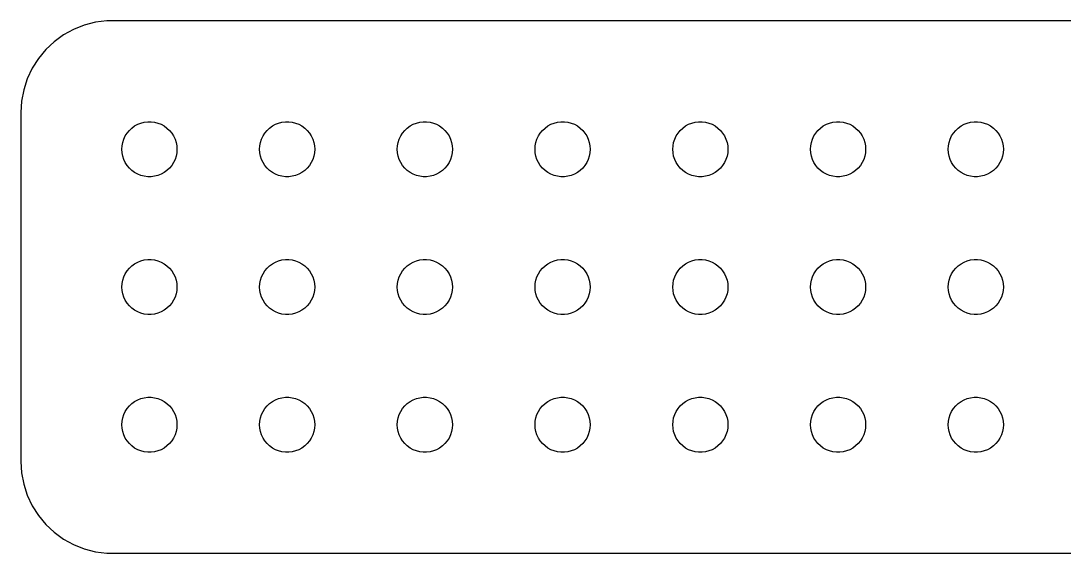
# Model space of a CAD drawing. Header units: metres. Extents: x -60 to 60, y -14 to 14.
# Drawn here: x -59.5 to -2.7, y -14.5 to 14.5 of the extents above; entities that cross this region are included whole.
import ezdxf

# ---------------------------------------------------------------- set-up
doc = ezdxf.new("R2010")
doc.units = ezdxf.units.M

msp = doc.modelspace()

# ---------------------------------------------------------------- linework, layer by layer
for p, q in [((-56.0451, 14.2553), (-56.6289, 14.0241)), ((-55.4369, 14.4114), (-56.0451, 14.2553)), ((-54.8139, 14.4901), (-55.4369, 14.4114)), ((54.8139, 14.4901), (-54.8139, 14.4901)), ((-57.1791, 13.7216), (-57.6871, 13.3526)), ((-56.6289, 14.0241), (-57.1791, 13.7216)), ((-57.6871, 13.3526), (-58.1448, 12.9227)), ((-58.1448, 12.9227), (-58.5451, 12.4389)), ((-58.5451, 12.4389), (-58.8815, 11.9088)), ((-58.8815, 11.9088), (-59.1489, 11.3406)), ((-59.1489, 11.3406), (-59.3429, 10.7434)), ((-59.3429, 10.7434), (-59.4606, 10.1267)), ((-59.4606, 10.1267), (-59.5, 9.5)), ((-59.5, 9.5), (-59.5, -9.5)), ((-53.7135, 8.38167), (-53.5934, 8.52681)), ((-53.5934, 8.52681), (-53.4561, 8.65576)), ((-53.4561, 8.65576), (-53.3037, 8.76648)), ((-53.3037, 8.76648), (-53.1387, 8.85724)), ((-53.1387, 8.85724), (-52.9635, 8.92657)), ((-52.9635, 8.92657), (-52.7811, 8.97342)), ((-52.7811, 8.97342), (-52.5942, 8.99704)), ((-52.5942, 8.99704), (-52.4058, 8.99704)), ((-52.4058, 8.99704), (-52.2189, 8.97342)), ((-52.2189, 8.97342), (-52.0365, 8.92657)), ((-52.0365, 8.92657), (-51.8613, 8.85724)), ((-51.8613, 8.85724), (-51.6963, 8.76648)), ((-51.6963, 8.76648), (-51.5439, 8.65576)), ((-51.5439, 8.65576), (-51.4065, 8.52681)), ((-51.4065, 8.52681), (-51.2865, 8.38167)), ((-46.2135, 8.38167), (-46.0934, 8.52681)), ((-46.0934, 8.52681), (-45.9561, 8.65576)), ((-45.9561, 8.65576), (-45.8037, 8.76648)), ((-45.8037, 8.76648), (-45.6387, 8.85724)), ((-45.6387, 8.85724), (-45.4635, 8.92657)), ((-45.4635, 8.92657), (-45.2811, 8.97342)), ((-45.2811, 8.97342), (-45.0942, 8.99704)), ((-45.0942, 8.99704), (-44.9058, 8.99704)), ((-44.9058, 8.99704), (-44.7189, 8.97342)), ((-44.7189, 8.97342), (-44.5365, 8.92657)), ((-44.5365, 8.92657), (-44.3613, 8.85724)), ((-44.3613, 8.85724), (-44.1963, 8.76648)), ((-44.1963, 8.76648), (-44.0439, 8.65576)), ((-44.0439, 8.65576), (-43.9065, 8.52681)), ((-43.9065, 8.52681), (-43.7865, 8.38167)), ((-38.7135, 8.38167), (-38.5934, 8.52681)), ((-38.5934, 8.52681), (-38.4561, 8.65576)), ((-38.4561, 8.65576), (-38.3037, 8.76648)), ((-38.3037, 8.76648), (-38.1387, 8.85724)), ((-38.1387, 8.85724), (-37.9635, 8.92657)), ((-37.9635, 8.92657), (-37.7811, 8.97342)), ((-37.7811, 8.97342), (-37.5942, 8.99704)), ((-37.5942, 8.99704), (-37.4058, 8.99704)), ((-37.4058, 8.99704), (-37.2189, 8.97342)), ((-37.2189, 8.97342), (-37.0365, 8.92657)), ((-37.0365, 8.92657), (-36.8613, 8.85724)), ((-36.8613, 8.85724), (-36.6963, 8.76648)), ((-36.6963, 8.76648), (-36.5439, 8.65576)), ((-36.5439, 8.65576), (-36.4065, 8.52681)), ((-36.4065, 8.52681), (-36.2865, 8.38167)), ((-31.2135, 8.38167), (-31.0934, 8.52681)), ((-31.0934, 8.52681), (-30.9561, 8.65576)), ((-30.9561, 8.65576), (-30.8037, 8.76648)), ((-30.8037, 8.76648), (-30.6387, 8.85724)), ((-30.6387, 8.85724), (-30.4635, 8.92657)), ((-30.4635, 8.92657), (-30.2811, 8.97342)), ((-30.2811, 8.97342), (-30.0942, 8.99704)), ((-30.0942, 8.99704), (-29.9058, 8.99704)), ((-29.9058, 8.99704), (-29.7189, 8.97342)), ((-29.7189, 8.97342), (-29.5365, 8.92657)), ((-29.5365, 8.92657), (-29.3613, 8.85724)), ((-29.3613, 8.85724), (-29.1963, 8.76648)), ((-29.1963, 8.76648), (-29.0439, 8.65576)), ((-29.0439, 8.65576), (-28.9065, 8.52681)), ((-28.9065, 8.52681), (-28.7865, 8.38167)), ((-23.7135, 8.38167), (-23.5934, 8.52681)), ((-23.5934, 8.52681), (-23.4561, 8.65576)), ((-23.4561, 8.65576), (-23.3037, 8.76648)), ((-23.3037, 8.76648), (-23.1387, 8.85724)), ((-23.1387, 8.85724), (-22.9635, 8.92657)), ((-22.9635, 8.92657), (-22.7811, 8.97342)), ((-22.7811, 8.97342), (-22.5942, 8.99704)), ((-22.5942, 8.99704), (-22.4058, 8.99704)), ((-22.4058, 8.99704), (-22.2189, 8.97342)), ((-22.2189, 8.97342), (-22.0365, 8.92657)), ((-22.0365, 8.92657), (-21.8613, 8.85724)), ((-21.8613, 8.85724), (-21.6963, 8.76648)), ((-21.6963, 8.76648), (-21.5439, 8.65576)), ((-21.5439, 8.65576), (-21.4065, 8.52681)), ((-21.4065, 8.52681), (-21.2865, 8.38167)), ((-16.2135, 8.38167), (-16.0934, 8.52681)), ((-16.0934, 8.52681), (-15.9561, 8.65576)), ((-15.9561, 8.65576), (-15.8037, 8.76648)), ((-15.8037, 8.76648), (-15.6387, 8.85724)), ((-15.6387, 8.85724), (-15.4635, 8.92657)), ((-15.4635, 8.92657), (-15.2811, 8.97342)), ((-15.2811, 8.97342), (-15.0942, 8.99704)), ((-15.0942, 8.99704), (-14.9058, 8.99704)), ((-14.9058, 8.99704), (-14.7189, 8.97342)), ((-14.7189, 8.97342), (-14.5365, 8.92657)), ((-14.5365, 8.92657), (-14.3613, 8.85724)), ((-14.3613, 8.85724), (-14.1963, 8.76648)), ((-14.1963, 8.76648), (-14.0439, 8.65576)), ((-14.0439, 8.65576), (-13.9065, 8.52681)), ((-13.9065, 8.52681), (-13.7865, 8.38167)), ((-8.71352, 8.38167), (-8.59344, 8.52681)), ((-8.59344, 8.52681), (-8.45613, 8.65576)), ((-8.45613, 8.65576), (-8.30373, 8.76648)), ((-8.30373, 8.76648), (-8.13866, 8.85724)), ((-8.13866, 8.85724), (-7.96352, 8.92657)), ((-7.96352, 8.92657), (-7.78107, 8.97342)), ((-7.78107, 8.97342), (-7.59418, 8.99704)), ((-7.59418, 8.99704), (-7.40581, 8.99704)), ((-7.40581, 8.99704), (-7.21892, 8.97342)), ((-7.21892, 8.97342), (-7.03647, 8.92657)), ((-7.03647, 8.92657), (-6.86133, 8.85724)), ((-6.86133, 8.85724), (-6.69626, 8.76648)), ((-6.69626, 8.76648), (-6.54385, 8.65576)), ((-6.54385, 8.65576), (-6.40654, 8.52681)), ((-6.40654, 8.52681), (-6.28647, 8.38167)), ((-53.9529, 7.87303), (-53.8947, 8.05219)), ((-53.8947, 8.05219), (-53.8145, 8.22263)), ((-53.8145, 8.22263), (-53.7135, 8.38167)), ((-51.2865, 8.38167), (-51.1855, 8.22263)), ((-51.1855, 8.22263), (-51.1053, 8.05219)), ((-51.1053, 8.05219), (-51.0471, 7.87303)), ((-46.4529, 7.87303), (-46.3947, 8.05219)), ((-46.3947, 8.05219), (-46.3145, 8.22263)), ((-46.3145, 8.22263), (-46.2135, 8.38167)), ((-43.7865, 8.38167), (-43.6855, 8.22263)), ((-43.6855, 8.22263), (-43.6053, 8.05219)), ((-43.6053, 8.05219), (-43.5471, 7.87303)), ((-38.9529, 7.87303), (-38.8947, 8.05219)), ((-38.8947, 8.05219), (-38.8145, 8.22263)), ((-38.8145, 8.22263), (-38.7135, 8.38167)), ((-36.2865, 8.38167), (-36.1855, 8.22263)), ((-36.1855, 8.22263), (-36.1053, 8.05219)), ((-36.1053, 8.05219), (-36.0471, 7.87303)), ((-31.4529, 7.87303), (-31.3947, 8.05219)), ((-31.3947, 8.05219), (-31.3145, 8.22263)), ((-31.3145, 8.22263), (-31.2135, 8.38167)), ((-28.7865, 8.38167), (-28.6855, 8.22263)), ((-28.6855, 8.22263), (-28.6053, 8.05219)), ((-28.6053, 8.05219), (-28.5471, 7.87303)), ((-23.9529, 7.87303), (-23.8947, 8.05219)), ((-23.8947, 8.05219), (-23.8145, 8.22263)), ((-23.8145, 8.22263), (-23.7135, 8.38167)), ((-21.2865, 8.38167), (-21.1855, 8.22263)), ((-21.1855, 8.22263), (-21.1053, 8.05219)), ((-21.1053, 8.05219), (-21.0471, 7.87303)), ((-16.4529, 7.87303), (-16.3947, 8.05219)), ((-16.3947, 8.05219), (-16.3145, 8.22263)), ((-16.3145, 8.22263), (-16.2135, 8.38167)), ((-13.7865, 8.38167), (-13.6855, 8.22263)), ((-13.6855, 8.22263), (-13.6053, 8.05219)), ((-13.6053, 8.05219), (-13.5471, 7.87303)), ((-8.95287, 7.87303), (-8.89465, 8.05219)), ((-8.89465, 8.05219), (-8.81445, 8.22263)), ((-8.81445, 8.22263), (-8.71352, 8.38167)), ((-6.28647, 8.38167), (-6.18553, 8.22263)), ((-6.18553, 8.22263), (-6.10533, 8.05219)), ((-6.10533, 8.05219), (-6.04712, 7.87303)), ((-54, 7.5), (-53.9882, 7.68799)), ((-53.9882, 7.312), (-54, 7.5)), ((-53.9882, 7.68799), (-53.9529, 7.87303)), ((-51.0471, 7.87303), (-51.0118, 7.68799)), ((-51.0118, 7.68799), (-51, 7.5)), ((-51, 7.5), (-51.0118, 7.312)), ((-46.5, 7.5), (-46.4882, 7.68799)), ((-46.4882, 7.312), (-46.5, 7.5)), ((-46.4882, 7.68799), (-46.4529, 7.87303)), ((-43.5471, 7.87303), (-43.5118, 7.68799)), ((-43.5118, 7.68799), (-43.5, 7.5)), ((-43.5, 7.5), (-43.5118, 7.312)), ((-39, 7.5), (-38.9882, 7.68799)), ((-38.9882, 7.312), (-39, 7.5)), ((-38.9882, 7.68799), (-38.9529, 7.87303)), ((-36.0471, 7.87303), (-36.0118, 7.68799)), ((-36.0118, 7.68799), (-36, 7.5)), ((-36, 7.5), (-36.0118, 7.312)), ((-31.5, 7.5), (-31.4882, 7.68799)), ((-31.4882, 7.312), (-31.5, 7.5)), ((-31.4882, 7.68799), (-31.4529, 7.87303)), ((-28.5471, 7.87303), (-28.5118, 7.68799)), ((-28.5118, 7.68799), (-28.5, 7.5)), ((-28.5, 7.5), (-28.5118, 7.312)), ((-24, 7.5), (-23.9882, 7.68799)), ((-23.9882, 7.312), (-24, 7.5)), ((-23.9882, 7.68799), (-23.9529, 7.87303)), ((-21.0471, 7.87303), (-21.0118, 7.68799)), ((-21.0118, 7.68799), (-21, 7.5)), ((-21, 7.5), (-21.0118, 7.312)), ((-16.5, 7.5), (-16.4882, 7.68799)), ((-16.4882, 7.312), (-16.5, 7.5)), ((-16.4882, 7.68799), (-16.4529, 7.87303)), ((-13.5471, 7.87303), (-13.5118, 7.68799)), ((-13.5118, 7.68799), (-13.5, 7.5)), ((-13.5, 7.5), (-13.5118, 7.312)), ((-9, 7.5), (-8.98816, 7.68799)), ((-8.98816, 7.312), (-9, 7.5)), ((-8.98816, 7.68799), (-8.95287, 7.87303)), ((-6.04712, 7.87303), (-6.01183, 7.68799)), ((-6.01183, 7.68799), (-6, 7.5)), ((-6, 7.5), (-6.01183, 7.312)), ((-53.9529, 7.12695), (-53.9882, 7.312)), ((-53.8947, 6.9478), (-53.9529, 7.12695)), ((-53.8145, 6.77736), (-53.8947, 6.9478)), ((-51.1053, 6.9478), (-51.1855, 6.77736)), ((-51.0471, 7.12695), (-51.1053, 6.9478)), ((-51.0118, 7.312), (-51.0471, 7.12695)), ((-46.4529, 7.12695), (-46.4882, 7.312)), ((-46.3947, 6.9478), (-46.4529, 7.12695)), ((-46.3145, 6.77736), (-46.3947, 6.9478)), ((-43.6053, 6.9478), (-43.6855, 6.77736)), ((-43.5471, 7.12695), (-43.6053, 6.9478)), ((-43.5118, 7.312), (-43.5471, 7.12695)), ((-38.9529, 7.12695), (-38.9882, 7.312)), ((-38.8947, 6.9478), (-38.9529, 7.12695)), ((-38.8145, 6.77736), (-38.8947, 6.9478)), ((-36.1053, 6.9478), (-36.1855, 6.77736)), ((-36.0471, 7.12695), (-36.1053, 6.9478)), ((-36.0118, 7.312), (-36.0471, 7.12695)), ((-31.4529, 7.12695), (-31.4882, 7.312)), ((-31.3947, 6.9478), (-31.4529, 7.12695)), ((-31.3145, 6.77736), (-31.3947, 6.9478)), ((-28.6053, 6.9478), (-28.6855, 6.77736)), ((-28.5471, 7.12695), (-28.6053, 6.9478)), ((-28.5118, 7.312), (-28.5471, 7.12695)), ((-23.9529, 7.12695), (-23.9882, 7.312)), ((-23.8947, 6.9478), (-23.9529, 7.12695)), ((-23.8145, 6.77736), (-23.8947, 6.9478)), ((-21.1053, 6.9478), (-21.1855, 6.77736)), ((-21.0471, 7.12695), (-21.1053, 6.9478)), ((-21.0118, 7.312), (-21.0471, 7.12695)), ((-16.4529, 7.12695), (-16.4882, 7.312)), ((-16.3947, 6.9478), (-16.4529, 7.12695)), ((-16.3145, 6.77736), (-16.3947, 6.9478)), ((-13.6053, 6.9478), (-13.6855, 6.77736)), ((-13.5471, 7.12695), (-13.6053, 6.9478)), ((-13.5118, 7.312), (-13.5471, 7.12695)), ((-8.95287, 7.12695), (-8.98816, 7.312)), ((-8.89465, 6.9478), (-8.95287, 7.12695)), ((-8.81445, 6.77736), (-8.89465, 6.9478)), ((-6.10533, 6.9478), (-6.18553, 6.77736)), ((-6.04712, 7.12695), (-6.10533, 6.9478)), ((-6.01183, 7.312), (-6.04712, 7.12695)), ((-53.7135, 6.61832), (-53.8145, 6.77736)), ((-53.5934, 6.47318), (-53.7135, 6.61832)), ((-53.4561, 6.34422), (-53.5934, 6.47318)), ((-53.3037, 6.23351), (-53.4561, 6.34422)), ((-51.5439, 6.34422), (-51.6963, 6.23351)), ((-51.4065, 6.47318), (-51.5439, 6.34422)), ((-51.2865, 6.61832), (-51.4065, 6.47318)), ((-51.1855, 6.77736), (-51.2865, 6.61832)), ((-46.2135, 6.61832), (-46.3145, 6.77736)), ((-46.0934, 6.47318), (-46.2135, 6.61832)), ((-45.9561, 6.34422), (-46.0934, 6.47318)), ((-45.8037, 6.23351), (-45.9561, 6.34422)), ((-44.0439, 6.34422), (-44.1963, 6.23351)), ((-43.9065, 6.47318), (-44.0439, 6.34422)), ((-43.7865, 6.61832), (-43.9065, 6.47318)), ((-43.6855, 6.77736), (-43.7865, 6.61832)), ((-38.7135, 6.61832), (-38.8145, 6.77736)), ((-38.5934, 6.47318), (-38.7135, 6.61832)), ((-38.4561, 6.34422), (-38.5934, 6.47318)), ((-38.3037, 6.23351), (-38.4561, 6.34422)), ((-36.5439, 6.34422), (-36.6963, 6.23351)), ((-36.4065, 6.47318), (-36.5439, 6.34422)), ((-36.2865, 6.61832), (-36.4065, 6.47318)), ((-36.1855, 6.77736), (-36.2865, 6.61832)), ((-31.2135, 6.61832), (-31.3145, 6.77736)), ((-31.0934, 6.47318), (-31.2135, 6.61832)), ((-30.9561, 6.34422), (-31.0934, 6.47318)), ((-30.8037, 6.23351), (-30.9561, 6.34422)), ((-29.0439, 6.34422), (-29.1963, 6.23351)), ((-28.9065, 6.47318), (-29.0439, 6.34422)), ((-28.7865, 6.61832), (-28.9065, 6.47318)), ((-28.6855, 6.77736), (-28.7865, 6.61832)), ((-23.7135, 6.61832), (-23.8145, 6.77736)), ((-23.5934, 6.47318), (-23.7135, 6.61832)), ((-23.4561, 6.34422), (-23.5934, 6.47318)), ((-23.3037, 6.23351), (-23.4561, 6.34422)), ((-21.5439, 6.34422), (-21.6963, 6.23351)), ((-21.4065, 6.47318), (-21.5439, 6.34422)), ((-21.2865, 6.61832), (-21.4065, 6.47318)), ((-21.1855, 6.77736), (-21.2865, 6.61832)), ((-16.2135, 6.61832), (-16.3145, 6.77736)), ((-16.0934, 6.47318), (-16.2135, 6.61832)), ((-15.9561, 6.34422), (-16.0934, 6.47318)), ((-15.8037, 6.23351), (-15.9561, 6.34422)), ((-14.0439, 6.34422), (-14.1963, 6.23351)), ((-13.9065, 6.47318), (-14.0439, 6.34422)), ((-13.7865, 6.61832), (-13.9065, 6.47318)), ((-13.6855, 6.77736), (-13.7865, 6.61832)), ((-8.71352, 6.61832), (-8.81445, 6.77736)), ((-8.59344, 6.47318), (-8.71352, 6.61832)), ((-8.45613, 6.34422), (-8.59344, 6.47318)), ((-8.30373, 6.23351), (-8.45613, 6.34422)), ((-6.54385, 6.34422), (-6.69626, 6.23351)), ((-6.40654, 6.47318), (-6.54385, 6.34422)), ((-6.28647, 6.61832), (-6.40654, 6.47318)), ((-6.18553, 6.77736), (-6.28647, 6.61832)), ((-53.1387, 6.14275), (-53.3037, 6.23351)), ((-52.9635, 6.07341), (-53.1387, 6.14275)), ((-52.7811, 6.02657), (-52.9635, 6.07341)), ((-52.5942, 6.00294), (-52.7811, 6.02657)), ((-52.4058, 6.00294), (-52.5942, 6.00294)), ((-52.2189, 6.02657), (-52.4058, 6.00294)), ((-52.0365, 6.07341), (-52.2189, 6.02657)), ((-51.8613, 6.14275), (-52.0365, 6.07341)), ((-51.6963, 6.23351), (-51.8613, 6.14275)), ((-45.6387, 6.14275), (-45.8037, 6.23351)), ((-45.4635, 6.07341), (-45.6387, 6.14275)), ((-45.2811, 6.02657), (-45.4635, 6.07341)), ((-45.0942, 6.00294), (-45.2811, 6.02657)), ((-44.9058, 6.00294), (-45.0942, 6.00294)), ((-44.7189, 6.02657), (-44.9058, 6.00294)), ((-44.5365, 6.07341), (-44.7189, 6.02657)), ((-44.3613, 6.14275), (-44.5365, 6.07341)), ((-44.1963, 6.23351), (-44.3613, 6.14275)), ((-38.1387, 6.14275), (-38.3037, 6.23351)), ((-37.9635, 6.07341), (-38.1387, 6.14275)), ((-37.7811, 6.02657), (-37.9635, 6.07341)), ((-37.5942, 6.00294), (-37.7811, 6.02657)), ((-37.4058, 6.00294), (-37.5942, 6.00294)), ((-37.2189, 6.02657), (-37.4058, 6.00294)), ((-37.0365, 6.07341), (-37.2189, 6.02657)), ((-36.8613, 6.14275), (-37.0365, 6.07341)), ((-36.6963, 6.23351), (-36.8613, 6.14275)), ((-30.6387, 6.14275), (-30.8037, 6.23351)), ((-30.4635, 6.07341), (-30.6387, 6.14275)), ((-30.2811, 6.02657), (-30.4635, 6.07341)), ((-30.0942, 6.00294), (-30.2811, 6.02657)), ((-29.9058, 6.00294), (-30.0942, 6.00294)), ((-29.7189, 6.02657), (-29.9058, 6.00294)), ((-29.5365, 6.07341), (-29.7189, 6.02657)), ((-29.3613, 6.14275), (-29.5365, 6.07341)), ((-29.1963, 6.23351), (-29.3613, 6.14275)), ((-23.1387, 6.14275), (-23.3037, 6.23351)), ((-22.9635, 6.07341), (-23.1387, 6.14275)), ((-22.7811, 6.02657), (-22.9635, 6.07341)), ((-22.5942, 6.00294), (-22.7811, 6.02657)), ((-22.4058, 6.00294), (-22.5942, 6.00294)), ((-22.2189, 6.02657), (-22.4058, 6.00294)), ((-22.0365, 6.07341), (-22.2189, 6.02657)), ((-21.8613, 6.14275), (-22.0365, 6.07341)), ((-21.6963, 6.23351), (-21.8613, 6.14275)), ((-15.6387, 6.14275), (-15.8037, 6.23351)), ((-15.4635, 6.07341), (-15.6387, 6.14275)), ((-15.2811, 6.02657), (-15.4635, 6.07341)), ((-15.0942, 6.00294), (-15.2811, 6.02657)), ((-14.9058, 6.00294), (-15.0942, 6.00294)), ((-14.7189, 6.02657), (-14.9058, 6.00294)), ((-14.5365, 6.07341), (-14.7189, 6.02657)), ((-14.3613, 6.14275), (-14.5365, 6.07341)), ((-14.1963, 6.23351), (-14.3613, 6.14275)), ((-8.13866, 6.14275), (-8.30373, 6.23351)), ((-7.96352, 6.07341), (-8.13866, 6.14275)), ((-7.78107, 6.02657), (-7.96352, 6.07341)), ((-7.59418, 6.00294), (-7.78107, 6.02657)), ((-7.40581, 6.00294), (-7.59418, 6.00294)), ((-7.21892, 6.02657), (-7.40581, 6.00294)), ((-7.03647, 6.07341), (-7.21892, 6.02657)), ((-6.86133, 6.14275), (-7.03647, 6.07341)), ((-6.69626, 6.23351), (-6.86133, 6.14275)), ((-53.5934, 1.02681), (-53.4561, 1.15576)), ((-53.4561, 1.15576), (-53.3037, 1.26648)), ((-53.3037, 1.26648), (-53.1387, 1.35724)), ((-53.1387, 1.35724), (-52.9635, 1.42657)), ((-52.9635, 1.42657), (-52.7811, 1.47342)), ((-52.7811, 1.47342), (-52.5942, 1.49704)), ((-52.5942, 1.49704), (-52.4058, 1.49704)), ((-52.4058, 1.49704), (-52.2189, 1.47342)), ((-52.2189, 1.47342), (-52.0365, 1.42657)), ((-52.0365, 1.42657), (-51.8613, 1.35724)), ((-51.8613, 1.35724), (-51.6963, 1.26648)), ((-51.6963, 1.26648), (-51.5439, 1.15576)), ((-51.5439, 1.15576), (-51.4065, 1.02681)), ((-46.0934, 1.02681), (-45.9561, 1.15576)), ((-45.9561, 1.15576), (-45.8037, 1.26648)), ((-45.8037, 1.26648), (-45.6387, 1.35724)), ((-45.6387, 1.35724), (-45.4635, 1.42657)), ((-45.4635, 1.42657), (-45.2811, 1.47342)), ((-45.2811, 1.47342), (-45.0942, 1.49704)), ((-45.0942, 1.49704), (-44.9058, 1.49704)), ((-44.9058, 1.49704), (-44.7189, 1.47342)), ((-44.7189, 1.47342), (-44.5365, 1.42657)), ((-44.5365, 1.42657), (-44.3613, 1.35724)), ((-44.3613, 1.35724), (-44.1963, 1.26648)), ((-44.1963, 1.26648), (-44.0439, 1.15576)), ((-44.0439, 1.15576), (-43.9065, 1.02681)), ((-38.5934, 1.02681), (-38.4561, 1.15576)), ((-38.4561, 1.15576), (-38.3037, 1.26648)), ((-38.3037, 1.26648), (-38.1387, 1.35724)), ((-38.1387, 1.35724), (-37.9635, 1.42657)), ((-37.9635, 1.42657), (-37.7811, 1.47342)), ((-37.7811, 1.47342), (-37.5942, 1.49704)), ((-37.5942, 1.49704), (-37.4058, 1.49704)), ((-37.4058, 1.49704), (-37.2189, 1.47342)), ((-37.2189, 1.47342), (-37.0365, 1.42657)), ((-37.0365, 1.42657), (-36.8613, 1.35724)), ((-36.8613, 1.35724), (-36.6963, 1.26648)), ((-36.6963, 1.26648), (-36.5439, 1.15576)), ((-36.5439, 1.15576), (-36.4065, 1.02681)), ((-31.0934, 1.02681), (-30.9561, 1.15576)), ((-30.9561, 1.15576), (-30.8037, 1.26648)), ((-30.8037, 1.26648), (-30.6387, 1.35724)), ((-30.6387, 1.35724), (-30.4635, 1.42657)), ((-30.4635, 1.42657), (-30.2811, 1.47342)), ((-30.2811, 1.47342), (-30.0942, 1.49704)), ((-30.0942, 1.49704), (-29.9058, 1.49704)), ((-29.9058, 1.49704), (-29.7189, 1.47342)), ((-29.7189, 1.47342), (-29.5365, 1.42657)), ((-29.5365, 1.42657), (-29.3613, 1.35724)), ((-29.3613, 1.35724), (-29.1963, 1.26648)), ((-29.1963, 1.26648), (-29.0439, 1.15576)), ((-29.0439, 1.15576), (-28.9065, 1.02681)), ((-23.5934, 1.02681), (-23.4561, 1.15576)), ((-23.4561, 1.15576), (-23.3037, 1.26648)), ((-23.3037, 1.26648), (-23.1387, 1.35724)), ((-23.1387, 1.35724), (-22.9635, 1.42657)), ((-22.9635, 1.42657), (-22.7811, 1.47342)), ((-22.7811, 1.47342), (-22.5942, 1.49704)), ((-22.5942, 1.49704), (-22.4058, 1.49704)), ((-22.4058, 1.49704), (-22.2189, 1.47342)), ((-22.2189, 1.47342), (-22.0365, 1.42657)), ((-22.0365, 1.42657), (-21.8613, 1.35724)), ((-21.8613, 1.35724), (-21.6963, 1.26648)), ((-21.6963, 1.26648), (-21.5439, 1.15576)), ((-21.5439, 1.15576), (-21.4065, 1.02681)), ((-16.0934, 1.02681), (-15.9561, 1.15576)), ((-15.9561, 1.15576), (-15.8037, 1.26648)), ((-15.8037, 1.26648), (-15.6387, 1.35724)), ((-15.6387, 1.35724), (-15.4635, 1.42657)), ((-15.4635, 1.42657), (-15.2811, 1.47342)), ((-15.2811, 1.47342), (-15.0942, 1.49704)), ((-15.0942, 1.49704), (-14.9058, 1.49704)), ((-14.9058, 1.49704), (-14.7189, 1.47342)), ((-14.7189, 1.47342), (-14.5365, 1.42657)), ((-14.5365, 1.42657), (-14.3613, 1.35724)), ((-14.3613, 1.35724), (-14.1963, 1.26648)), ((-14.1963, 1.26648), (-14.0439, 1.15576)), ((-14.0439, 1.15576), (-13.9065, 1.02681)), ((-8.59344, 1.02681), (-8.45613, 1.15576)), ((-8.45613, 1.15576), (-8.30373, 1.26648)), ((-8.30373, 1.26648), (-8.13866, 1.35724)), ((-8.13866, 1.35724), (-7.96352, 1.42657)), ((-7.96352, 1.42657), (-7.78107, 1.47342)), ((-7.78107, 1.47342), (-7.59418, 1.49704)), ((-7.59418, 1.49704), (-7.40581, 1.49704)), ((-7.40581, 1.49704), (-7.21892, 1.47342)), ((-7.21892, 1.47342), (-7.03647, 1.42657)), ((-7.03647, 1.42657), (-6.86133, 1.35724)), ((-6.86133, 1.35724), (-6.69626, 1.26648)), ((-6.69626, 1.26648), (-6.54385, 1.15576)), ((-6.54385, 1.15576), (-6.40654, 1.02681)), ((-53.8947, 0.552185), (-53.8145, 0.722626)), ((-53.8145, 0.722626), (-53.7135, 0.881668)), ((-53.7135, 0.881668), (-53.5934, 1.02681)), ((-51.4065, 1.02681), (-51.2865, 0.881668)), ((-51.2865, 0.881668), (-51.1855, 0.722626)), ((-51.1855, 0.722626), (-51.1053, 0.552185)), ((-46.3947, 0.552185), (-46.3145, 0.722626)), ((-46.3145, 0.722626), (-46.2135, 0.881668)), ((-46.2135, 0.881668), (-46.0934, 1.02681)), ((-43.9065, 1.02681), (-43.7865, 0.881668)), ((-43.7865, 0.881668), (-43.6855, 0.722626)), ((-43.6855, 0.722626), (-43.6053, 0.552185)), ((-38.8947, 0.552185), (-38.8145, 0.722626)), ((-38.8145, 0.722626), (-38.7135, 0.881668)), ((-38.7135, 0.881668), (-38.5934, 1.02681)), ((-36.4065, 1.02681), (-36.2865, 0.881668)), ((-36.2865, 0.881668), (-36.1855, 0.722626)), ((-36.1855, 0.722626), (-36.1053, 0.552185)), ((-31.3947, 0.552185), (-31.3145, 0.722626)), ((-31.3145, 0.722626), (-31.2135, 0.881668)), ((-31.2135, 0.881668), (-31.0934, 1.02681)), ((-28.9065, 1.02681), (-28.7865, 0.881668)), ((-28.7865, 0.881668), (-28.6855, 0.722626)), ((-28.6855, 0.722626), (-28.6053, 0.552185)), ((-23.8947, 0.552185), (-23.8145, 0.722626)), ((-23.8145, 0.722626), (-23.7135, 0.881668)), ((-23.7135, 0.881668), (-23.5934, 1.02681)), ((-21.4065, 1.02681), (-21.2865, 0.881668)), ((-21.2865, 0.881668), (-21.1855, 0.722626)), ((-21.1855, 0.722626), (-21.1053, 0.552185)), ((-16.3947, 0.552185), (-16.3145, 0.722626)), ((-16.3145, 0.722626), (-16.2135, 0.881668)), ((-16.2135, 0.881668), (-16.0934, 1.02681)), ((-13.9065, 1.02681), (-13.7865, 0.881668)), ((-13.7865, 0.881668), (-13.6855, 0.722626)), ((-13.6855, 0.722626), (-13.6053, 0.552185)), ((-8.89465, 0.552185), (-8.81445, 0.722626)), ((-8.81445, 0.722626), (-8.71352, 0.881668)), ((-8.71352, 0.881668), (-8.59344, 1.02681)), ((-6.40654, 1.02681), (-6.28647, 0.881668)), ((-6.28647, 0.881668), (-6.18553, 0.722626)), ((-6.18553, 0.722626), (-6.10533, 0.552185)), ((-54, 0), (-53.9882, 0.187988)), ((-53.9882, -0.187988), (-54, 0)), ((-53.9882, 0.187988), (-53.9529, 0.373032)), ((-53.9529, 0.373032), (-53.8947, 0.552185)), ((-51.1053, 0.552185), (-51.0471, 0.373032)), ((-51.0471, 0.373032), (-51.0118, 0.187988)), ((-51.0118, 0.187988), (-51, 0)), ((-51, 0), (-51.0118, -0.187988)), ((-46.5, 0), (-46.4882, 0.187988)), ((-46.4882, -0.187988), (-46.5, 0)), ((-46.4882, 0.187988), (-46.4529, 0.373032)), ((-46.4529, 0.373032), (-46.3947, 0.552185)), ((-43.6053, 0.552185), (-43.5471, 0.373032)), ((-43.5471, 0.373032), (-43.5118, 0.187988)), ((-43.5118, 0.187988), (-43.5, 0)), ((-43.5, 0), (-43.5118, -0.187988)), ((-39, 0), (-38.9882, 0.187988)), ((-38.9882, -0.187988), (-39, 0)), ((-38.9882, 0.187988), (-38.9529, 0.373032)), ((-38.9529, 0.373032), (-38.8947, 0.552185)), ((-36.1053, 0.552185), (-36.0471, 0.373032)), ((-36.0471, 0.373032), (-36.0118, 0.187988)), ((-36.0118, 0.187988), (-36, 0)), ((-36, 0), (-36.0118, -0.187988)), ((-31.5, 0), (-31.4882, 0.187988)), ((-31.4882, -0.187988), (-31.5, 0)), ((-31.4882, 0.187988), (-31.4529, 0.373032)), ((-31.4529, 0.373032), (-31.3947, 0.552185)), ((-28.6053, 0.552185), (-28.5471, 0.373032)), ((-28.5471, 0.373032), (-28.5118, 0.187988)), ((-28.5118, 0.187988), (-28.5, 0)), ((-28.5, 0), (-28.5118, -0.187988)), ((-24, 0), (-23.9882, 0.187988)), ((-23.9882, -0.187988), (-24, 0)), ((-23.9882, 0.187988), (-23.9529, 0.373032)), ((-23.9529, 0.373032), (-23.8947, 0.552185)), ((-21.1053, 0.552185), (-21.0471, 0.373032)), ((-21.0471, 0.373032), (-21.0118, 0.187988)), ((-21.0118, 0.187988), (-21, 0)), ((-21, 0), (-21.0118, -0.187988)), ((-16.5, 0), (-16.4882, 0.187988)), ((-16.4882, -0.187988), (-16.5, 0)), ((-16.4882, 0.187988), (-16.4529, 0.373032)), ((-16.4529, 0.373032), (-16.3947, 0.552185)), ((-13.6053, 0.552185), (-13.5471, 0.373032)), ((-13.5471, 0.373032), (-13.5118, 0.187988)), ((-13.5118, 0.187988), (-13.5, 0)), ((-13.5, 0), (-13.5118, -0.187988)), ((-9, 0), (-8.98816, 0.187988)), ((-8.98816, -0.187988), (-9, 0)), ((-8.98816, 0.187988), (-8.95287, 0.373032)), ((-8.95287, 0.373032), (-8.89465, 0.552185)), ((-6.10533, 0.552185), (-6.04712, 0.373032)), ((-6.04712, 0.373032), (-6.01183, 0.187988)), ((-6.01183, 0.187988), (-6, 0)), ((-6, 0), (-6.01183, -0.187988)), ((-53.9529, -0.373032), (-53.9882, -0.187988)), ((-53.8947, -0.552185), (-53.9529, -0.373032)), ((-53.8145, -0.722626), (-53.8947, -0.552185)), ((-51.1053, -0.552185), (-51.1855, -0.722626)), ((-51.0471, -0.373032), (-51.1053, -0.552185)), ((-51.0118, -0.187988), (-51.0471, -0.373032)), ((-46.4529, -0.373032), (-46.4882, -0.187988)), ((-46.3947, -0.552185), (-46.4529, -0.373032)), ((-46.3145, -0.722626), (-46.3947, -0.552185)), ((-43.6053, -0.552185), (-43.6855, -0.722626)), ((-43.5471, -0.373032), (-43.6053, -0.552185)), ((-43.5118, -0.187988), (-43.5471, -0.373032)), ((-38.9529, -0.373032), (-38.9882, -0.187988)), ((-38.8947, -0.552185), (-38.9529, -0.373032)), ((-38.8145, -0.722626), (-38.8947, -0.552185)), ((-36.1053, -0.552185), (-36.1855, -0.722626)), ((-36.0471, -0.373032), (-36.1053, -0.552185)), ((-36.0118, -0.187988), (-36.0471, -0.373032)), ((-31.4529, -0.373032), (-31.4882, -0.187988)), ((-31.3947, -0.552185), (-31.4529, -0.373032)), ((-31.3145, -0.722626), (-31.3947, -0.552185)), ((-28.6053, -0.552185), (-28.6855, -0.722626)), ((-28.5471, -0.373032), (-28.6053, -0.552185)), ((-28.5118, -0.187988), (-28.5471, -0.373032)), ((-23.9529, -0.373032), (-23.9882, -0.187988)), ((-23.8947, -0.552185), (-23.9529, -0.373032)), ((-23.8145, -0.722626), (-23.8947, -0.552185)), ((-21.1053, -0.552185), (-21.1855, -0.722626)), ((-21.0471, -0.373032), (-21.1053, -0.552185)), ((-21.0118, -0.187988), (-21.0471, -0.373032)), ((-16.4529, -0.373032), (-16.4882, -0.187988)), ((-16.3947, -0.552185), (-16.4529, -0.373032)), ((-16.3145, -0.722626), (-16.3947, -0.552185)), ((-13.6053, -0.552185), (-13.6855, -0.722626)), ((-13.5471, -0.373032), (-13.6053, -0.552185)), ((-13.5118, -0.187988), (-13.5471, -0.373032)), ((-8.95287, -0.373032), (-8.98816, -0.187988)), ((-8.89465, -0.552185), (-8.95287, -0.373032)), ((-8.81445, -0.722626), (-8.89465, -0.552185)), ((-6.10533, -0.552185), (-6.18553, -0.722626)), ((-6.04712, -0.373032), (-6.10533, -0.552185)), ((-6.01183, -0.187988), (-6.04712, -0.373032)), ((-53.7135, -0.881668), (-53.8145, -0.722626)), ((-53.5934, -1.02681), (-53.7135, -0.881668)), ((-53.4561, -1.15576), (-53.5934, -1.02681)), ((-51.4065, -1.02681), (-51.5439, -1.15576)), ((-51.2865, -0.881668), (-51.4065, -1.02681)), ((-51.1855, -0.722626), (-51.2865, -0.881668)), ((-46.2135, -0.881668), (-46.3145, -0.722626)), ((-46.0934, -1.02681), (-46.2135, -0.881668)), ((-45.9561, -1.15576), (-46.0934, -1.02681)), ((-43.9065, -1.02681), (-44.0439, -1.15576)), ((-43.7865, -0.881668), (-43.9065, -1.02681)), ((-43.6855, -0.722626), (-43.7865, -0.881668)), ((-38.7135, -0.881668), (-38.8145, -0.722626)), ((-38.5934, -1.02681), (-38.7135, -0.881668)), ((-38.4561, -1.15576), (-38.5934, -1.02681)), ((-36.4065, -1.02681), (-36.5439, -1.15576)), ((-36.2865, -0.881668), (-36.4065, -1.02681)), ((-36.1855, -0.722626), (-36.2865, -0.881668)), ((-31.2135, -0.881668), (-31.3145, -0.722626)), ((-31.0934, -1.02681), (-31.2135, -0.881668)), ((-30.9561, -1.15576), (-31.0934, -1.02681)), ((-28.9065, -1.02681), (-29.0439, -1.15576)), ((-28.7865, -0.881668), (-28.9065, -1.02681)), ((-28.6855, -0.722626), (-28.7865, -0.881668)), ((-23.7135, -0.881668), (-23.8145, -0.722626)), ((-23.5934, -1.02681), (-23.7135, -0.881668)), ((-23.4561, -1.15576), (-23.5934, -1.02681)), ((-21.4065, -1.02681), (-21.5439, -1.15576)), ((-21.2865, -0.881668), (-21.4065, -1.02681)), ((-21.1855, -0.722626), (-21.2865, -0.881668)), ((-16.2135, -0.881668), (-16.3145, -0.722626)), ((-16.0934, -1.02681), (-16.2135, -0.881668)), ((-15.9561, -1.15576), (-16.0934, -1.02681)), ((-13.9065, -1.02681), (-14.0439, -1.15576)), ((-13.7865, -0.881668), (-13.9065, -1.02681)), ((-13.6855, -0.722626), (-13.7865, -0.881668)), ((-8.71352, -0.881668), (-8.81445, -0.722626)), ((-8.59344, -1.02681), (-8.71352, -0.881668)), ((-8.45613, -1.15576), (-8.59344, -1.02681)), ((-6.40654, -1.02681), (-6.54385, -1.15576)), ((-6.28647, -0.881668), (-6.40654, -1.02681)), ((-6.18553, -0.722626), (-6.28647, -0.881668)), ((-53.3037, -1.26648), (-53.4561, -1.15576)), ((-53.1387, -1.35724), (-53.3037, -1.26648)), ((-52.9635, -1.42657), (-53.1387, -1.35724)), ((-52.7811, -1.47342), (-52.9635, -1.42657)), ((-52.5942, -1.49704), (-52.7811, -1.47342)), ((-52.4058, -1.49704), (-52.5942, -1.49704)), ((-52.2189, -1.47342), (-52.4058, -1.49704)), ((-52.0365, -1.42657), (-52.2189, -1.47342)), ((-51.8613, -1.35724), (-52.0365, -1.42657)), ((-51.6963, -1.26648), (-51.8613, -1.35724)), ((-51.5439, -1.15576), (-51.6963, -1.26648)), ((-45.8037, -1.26648), (-45.9561, -1.15576)), ((-45.6387, -1.35724), (-45.8037, -1.26648)), ((-45.4635, -1.42657), (-45.6387, -1.35724)), ((-45.2811, -1.47342), (-45.4635, -1.42657)), ((-45.0942, -1.49704), (-45.2811, -1.47342)), ((-44.9058, -1.49704), (-45.0942, -1.49704)), ((-44.7189, -1.47342), (-44.9058, -1.49704)), ((-44.5365, -1.42657), (-44.7189, -1.47342)), ((-44.3613, -1.35724), (-44.5365, -1.42657)), ((-44.1963, -1.26648), (-44.3613, -1.35724)), ((-44.0439, -1.15576), (-44.1963, -1.26648)), ((-38.3037, -1.26648), (-38.4561, -1.15576)), ((-38.1387, -1.35724), (-38.3037, -1.26648)), ((-37.9635, -1.42657), (-38.1387, -1.35724)), ((-37.7811, -1.47342), (-37.9635, -1.42657)), ((-37.5942, -1.49704), (-37.7811, -1.47342)), ((-37.4058, -1.49704), (-37.5942, -1.49704)), ((-37.2189, -1.47342), (-37.4058, -1.49704)), ((-37.0365, -1.42657), (-37.2189, -1.47342)), ((-36.8613, -1.35724), (-37.0365, -1.42657)), ((-36.6963, -1.26648), (-36.8613, -1.35724)), ((-36.5439, -1.15576), (-36.6963, -1.26648)), ((-30.8037, -1.26648), (-30.9561, -1.15576)), ((-30.6387, -1.35724), (-30.8037, -1.26648)), ((-30.4635, -1.42657), (-30.6387, -1.35724)), ((-30.2811, -1.47342), (-30.4635, -1.42657)), ((-30.0942, -1.49704), (-30.2811, -1.47342)), ((-29.9058, -1.49704), (-30.0942, -1.49704)), ((-29.7189, -1.47342), (-29.9058, -1.49704)), ((-29.5365, -1.42657), (-29.7189, -1.47342)), ((-29.3613, -1.35724), (-29.5365, -1.42657)), ((-29.1963, -1.26648), (-29.3613, -1.35724)), ((-29.0439, -1.15576), (-29.1963, -1.26648)), ((-23.3037, -1.26648), (-23.4561, -1.15576)), ((-23.1387, -1.35724), (-23.3037, -1.26648)), ((-22.9635, -1.42657), (-23.1387, -1.35724)), ((-22.7811, -1.47342), (-22.9635, -1.42657)), ((-22.5942, -1.49704), (-22.7811, -1.47342)), ((-22.4058, -1.49704), (-22.5942, -1.49704)), ((-22.2189, -1.47342), (-22.4058, -1.49704)), ((-22.0365, -1.42657), (-22.2189, -1.47342)), ((-21.8613, -1.35724), (-22.0365, -1.42657)), ((-21.6963, -1.26648), (-21.8613, -1.35724)), ((-21.5439, -1.15576), (-21.6963, -1.26648)), ((-15.8037, -1.26648), (-15.9561, -1.15576)), ((-15.6387, -1.35724), (-15.8037, -1.26648)), ((-15.4635, -1.42657), (-15.6387, -1.35724)), ((-15.2811, -1.47342), (-15.4635, -1.42657)), ((-15.0942, -1.49704), (-15.2811, -1.47342)), ((-14.9058, -1.49704), (-15.0942, -1.49704)), ((-14.7189, -1.47342), (-14.9058, -1.49704)), ((-14.5365, -1.42657), (-14.7189, -1.47342)), ((-14.3613, -1.35724), (-14.5365, -1.42657)), ((-14.1963, -1.26648), (-14.3613, -1.35724)), ((-14.0439, -1.15576), (-14.1963, -1.26648)), ((-8.30373, -1.26648), (-8.45613, -1.15576)), ((-8.13866, -1.35724), (-8.30373, -1.26648)), ((-7.96352, -1.42657), (-8.13866, -1.35724)), ((-7.78107, -1.47342), (-7.96352, -1.42657)), ((-7.59418, -1.49704), (-7.78107, -1.47342)), ((-7.40581, -1.49704), (-7.59418, -1.49704)), ((-7.21892, -1.47342), (-7.40581, -1.49704)), ((-7.03647, -1.42657), (-7.21892, -1.47342)), ((-6.86133, -1.35724), (-7.03647, -1.42657)), ((-6.69626, -1.26648), (-6.86133, -1.35724)), ((-6.54385, -1.15576), (-6.69626, -1.26648)), ((-53.4561, -6.34422), (-53.3037, -6.23351)), ((-53.3037, -6.23351), (-53.1387, -6.14275)), ((-53.1387, -6.14275), (-52.9635, -6.07341)), ((-52.9635, -6.07341), (-52.7811, -6.02657)), ((-52.7811, -6.02657), (-52.5942, -6.00294)), ((-52.5942, -6.00294), (-52.4058, -6.00294)), ((-52.4058, -6.00294), (-52.2189, -6.02657)), ((-52.2189, -6.02657), (-52.0365, -6.07341)), ((-52.0365, -6.07341), (-51.8613, -6.14275)), ((-51.8613, -6.14275), (-51.6963, -6.23351)), ((-51.6963, -6.23351), (-51.5439, -6.34422)), ((-45.9561, -6.34422), (-45.8037, -6.23351)), ((-45.8037, -6.23351), (-45.6387, -6.14275)), ((-45.6387, -6.14275), (-45.4635, -6.07341)), ((-45.4635, -6.07341), (-45.2811, -6.02657)), ((-45.2811, -6.02657), (-45.0942, -6.00294)), ((-45.0942, -6.00294), (-44.9058, -6.00294)), ((-44.9058, -6.00294), (-44.7189, -6.02657)), ((-44.7189, -6.02657), (-44.5365, -6.07341)), ((-44.5365, -6.07341), (-44.3613, -6.14275)), ((-44.3613, -6.14275), (-44.1963, -6.23351)), ((-44.1963, -6.23351), (-44.0439, -6.34422)), ((-38.4561, -6.34422), (-38.3037, -6.23351)), ((-38.3037, -6.23351), (-38.1387, -6.14275)), ((-38.1387, -6.14275), (-37.9635, -6.07341)), ((-37.9635, -6.07341), (-37.7811, -6.02657)), ((-37.7811, -6.02657), (-37.5942, -6.00294)), ((-37.5942, -6.00294), (-37.4058, -6.00294)), ((-37.4058, -6.00294), (-37.2189, -6.02657)), ((-37.2189, -6.02657), (-37.0365, -6.07341)), ((-37.0365, -6.07341), (-36.8613, -6.14275)), ((-36.8613, -6.14275), (-36.6963, -6.23351)), ((-36.6963, -6.23351), (-36.5439, -6.34422)), ((-30.9561, -6.34422), (-30.8037, -6.23351)), ((-30.8037, -6.23351), (-30.6387, -6.14275)), ((-30.6387, -6.14275), (-30.4635, -6.07341)), ((-30.4635, -6.07341), (-30.2811, -6.02657)), ((-30.2811, -6.02657), (-30.0942, -6.00294)), ((-30.0942, -6.00294), (-29.9058, -6.00294)), ((-29.9058, -6.00294), (-29.7189, -6.02657)), ((-29.7189, -6.02657), (-29.5365, -6.07341)), ((-29.5365, -6.07341), (-29.3613, -6.14275)), ((-29.3613, -6.14275), (-29.1963, -6.23351)), ((-29.1963, -6.23351), (-29.0439, -6.34422)), ((-23.4561, -6.34422), (-23.3037, -6.23351)), ((-23.3037, -6.23351), (-23.1387, -6.14275)), ((-23.1387, -6.14275), (-22.9635, -6.07341)), ((-22.9635, -6.07341), (-22.7811, -6.02657)), ((-22.7811, -6.02657), (-22.5942, -6.00294)), ((-22.5942, -6.00294), (-22.4058, -6.00294)), ((-22.4058, -6.00294), (-22.2189, -6.02657)), ((-22.2189, -6.02657), (-22.0365, -6.07341)), ((-22.0365, -6.07341), (-21.8613, -6.14275)), ((-21.8613, -6.14275), (-21.6963, -6.23351)), ((-21.6963, -6.23351), (-21.5439, -6.34422)), ((-15.9561, -6.34422), (-15.8037, -6.23351)), ((-15.8037, -6.23351), (-15.6387, -6.14275)), ((-15.6387, -6.14275), (-15.4635, -6.07341)), ((-15.4635, -6.07341), (-15.2811, -6.02657)), ((-15.2811, -6.02657), (-15.0942, -6.00294)), ((-15.0942, -6.00294), (-14.9058, -6.00294)), ((-14.9058, -6.00294), (-14.7189, -6.02657)), ((-14.7189, -6.02657), (-14.5365, -6.07341)), ((-14.5365, -6.07341), (-14.3613, -6.14275)), ((-14.3613, -6.14275), (-14.1963, -6.23351)), ((-14.1963, -6.23351), (-14.0439, -6.34422)), ((-8.45613, -6.34422), (-8.30373, -6.23351)), ((-8.30373, -6.23351), (-8.13866, -6.14275)), ((-8.13866, -6.14275), (-7.96352, -6.07341)), ((-7.96352, -6.07341), (-7.78107, -6.02657)), ((-7.78107, -6.02657), (-7.59418, -6.00294)), ((-7.59418, -6.00294), (-7.40581, -6.00294)), ((-7.40581, -6.00294), (-7.21892, -6.02657)), ((-7.21892, -6.02657), (-7.03647, -6.07341)), ((-7.03647, -6.07341), (-6.86133, -6.14275)), ((-6.86133, -6.14275), (-6.69626, -6.23351)), ((-6.69626, -6.23351), (-6.54385, -6.34422)), ((-53.8947, -6.9478), (-53.8145, -6.77736)), ((-53.8145, -6.77736), (-53.7135, -6.61832)), ((-53.7135, -6.61832), (-53.5934, -6.47318)), ((-53.5934, -6.47318), (-53.4561, -6.34422)), ((-51.5439, -6.34422), (-51.4065, -6.47318)), ((-51.4065, -6.47318), (-51.2865, -6.61832)), ((-51.2865, -6.61832), (-51.1855, -6.77736)), ((-51.1855, -6.77736), (-51.1053, -6.9478)), ((-46.3947, -6.9478), (-46.3145, -6.77736)), ((-46.3145, -6.77736), (-46.2135, -6.61832)), ((-46.2135, -6.61832), (-46.0934, -6.47318)), ((-46.0934, -6.47318), (-45.9561, -6.34422)), ((-44.0439, -6.34422), (-43.9065, -6.47318)), ((-43.9065, -6.47318), (-43.7865, -6.61832)), ((-43.7865, -6.61832), (-43.6855, -6.77736)), ((-43.6855, -6.77736), (-43.6053, -6.9478)), ((-38.8947, -6.9478), (-38.8145, -6.77736)), ((-38.8145, -6.77736), (-38.7135, -6.61832)), ((-38.7135, -6.61832), (-38.5934, -6.47318)), ((-38.5934, -6.47318), (-38.4561, -6.34422)), ((-36.5439, -6.34422), (-36.4065, -6.47318)), ((-36.4065, -6.47318), (-36.2865, -6.61832)), ((-36.2865, -6.61832), (-36.1855, -6.77736)), ((-36.1855, -6.77736), (-36.1053, -6.9478)), ((-31.3947, -6.9478), (-31.3145, -6.77736)), ((-31.3145, -6.77736), (-31.2135, -6.61832)), ((-31.2135, -6.61832), (-31.0934, -6.47318)), ((-31.0934, -6.47318), (-30.9561, -6.34422)), ((-29.0439, -6.34422), (-28.9065, -6.47318)), ((-28.9065, -6.47318), (-28.7865, -6.61832)), ((-28.7865, -6.61832), (-28.6855, -6.77736)), ((-28.6855, -6.77736), (-28.6053, -6.9478)), ((-23.8947, -6.9478), (-23.8145, -6.77736)), ((-23.8145, -6.77736), (-23.7135, -6.61832)), ((-23.7135, -6.61832), (-23.5934, -6.47318)), ((-23.5934, -6.47318), (-23.4561, -6.34422)), ((-21.5439, -6.34422), (-21.4065, -6.47318)), ((-21.4065, -6.47318), (-21.2865, -6.61832)), ((-21.2865, -6.61832), (-21.1855, -6.77736)), ((-21.1855, -6.77736), (-21.1053, -6.9478)), ((-16.3947, -6.9478), (-16.3145, -6.77736)), ((-16.3145, -6.77736), (-16.2135, -6.61832)), ((-16.2135, -6.61832), (-16.0934, -6.47318)), ((-16.0934, -6.47318), (-15.9561, -6.34422)), ((-14.0439, -6.34422), (-13.9065, -6.47318)), ((-13.9065, -6.47318), (-13.7865, -6.61832)), ((-13.7865, -6.61832), (-13.6855, -6.77736)), ((-13.6855, -6.77736), (-13.6053, -6.9478)), ((-8.89465, -6.9478), (-8.81445, -6.77736)), ((-8.81445, -6.77736), (-8.71352, -6.61832)), ((-8.71352, -6.61832), (-8.59344, -6.47318)), ((-8.59344, -6.47318), (-8.45613, -6.34422)), ((-6.54385, -6.34422), (-6.40654, -6.47318)), ((-6.40654, -6.47318), (-6.28647, -6.61832)), ((-6.28647, -6.61832), (-6.18553, -6.77736)), ((-6.18553, -6.77736), (-6.10533, -6.9478)), ((-54, -7.5), (-53.9882, -7.312)), ((-53.9882, -7.312), (-53.9529, -7.12695)), ((-53.9529, -7.12695), (-53.8947, -6.9478)), ((-51.1053, -6.9478), (-51.0471, -7.12695)), ((-51.0471, -7.12695), (-51.0118, -7.312)), ((-51.0118, -7.312), (-51, -7.5)), ((-46.5, -7.5), (-46.4882, -7.312)), ((-46.4882, -7.312), (-46.4529, -7.12695)), ((-46.4529, -7.12695), (-46.3947, -6.9478)), ((-43.6053, -6.9478), (-43.5471, -7.12695)), ((-43.5471, -7.12695), (-43.5118, -7.312)), ((-43.5118, -7.312), (-43.5, -7.5)), ((-39, -7.5), (-38.9882, -7.312)), ((-38.9882, -7.312), (-38.9529, -7.12695)), ((-38.9529, -7.12695), (-38.8947, -6.9478)), ((-36.1053, -6.9478), (-36.0471, -7.12695)), ((-36.0471, -7.12695), (-36.0118, -7.312)), ((-36.0118, -7.312), (-36, -7.5)), ((-31.5, -7.5), (-31.4882, -7.312)), ((-31.4882, -7.312), (-31.4529, -7.12695)), ((-31.4529, -7.12695), (-31.3947, -6.9478)), ((-28.6053, -6.9478), (-28.5471, -7.12695)), ((-28.5471, -7.12695), (-28.5118, -7.312)), ((-28.5118, -7.312), (-28.5, -7.5)), ((-24, -7.5), (-23.9882, -7.312)), ((-23.9882, -7.312), (-23.9529, -7.12695)), ((-23.9529, -7.12695), (-23.8947, -6.9478)), ((-21.1053, -6.9478), (-21.0471, -7.12695)), ((-21.0471, -7.12695), (-21.0118, -7.312)), ((-21.0118, -7.312), (-21, -7.5)), ((-16.5, -7.5), (-16.4882, -7.312)), ((-16.4882, -7.312), (-16.4529, -7.12695)), ((-16.4529, -7.12695), (-16.3947, -6.9478)), ((-13.6053, -6.9478), (-13.5471, -7.12695)), ((-13.5471, -7.12695), (-13.5118, -7.312)), ((-13.5118, -7.312), (-13.5, -7.5)), ((-9, -7.5), (-8.98816, -7.312)), ((-8.98816, -7.312), (-8.95287, -7.12695)), ((-8.95287, -7.12695), (-8.89465, -6.9478)), ((-6.10533, -6.9478), (-6.04712, -7.12695)), ((-6.04712, -7.12695), (-6.01183, -7.312)), ((-6.01183, -7.312), (-6, -7.5)), ((-53.9882, -7.68799), (-54, -7.5)), ((-53.9529, -7.87303), (-53.9882, -7.68799)), ((-53.8947, -8.05219), (-53.9529, -7.87303)), ((-51.0471, -7.87303), (-51.1053, -8.05219)), ((-51.0118, -7.68799), (-51.0471, -7.87303)), ((-51, -7.5), (-51.0118, -7.68799)), ((-46.4882, -7.68799), (-46.5, -7.5)), ((-46.4529, -7.87303), (-46.4882, -7.68799)), ((-46.3947, -8.05219), (-46.4529, -7.87303)), ((-43.5471, -7.87303), (-43.6053, -8.05219)), ((-43.5118, -7.68799), (-43.5471, -7.87303)), ((-43.5, -7.5), (-43.5118, -7.68799)), ((-38.9882, -7.68799), (-39, -7.5)), ((-38.9529, -7.87303), (-38.9882, -7.68799)), ((-38.8947, -8.05219), (-38.9529, -7.87303)), ((-36.0471, -7.87303), (-36.1053, -8.05219)), ((-36.0118, -7.68799), (-36.0471, -7.87303)), ((-36, -7.5), (-36.0118, -7.68799)), ((-31.4882, -7.68799), (-31.5, -7.5)), ((-31.4529, -7.87303), (-31.4882, -7.68799)), ((-31.3947, -8.05219), (-31.4529, -7.87303)), ((-28.5471, -7.87303), (-28.6053, -8.05219)), ((-28.5118, -7.68799), (-28.5471, -7.87303)), ((-28.5, -7.5), (-28.5118, -7.68799)), ((-23.9882, -7.68799), (-24, -7.5)), ((-23.9529, -7.87303), (-23.9882, -7.68799)), ((-23.8947, -8.05219), (-23.9529, -7.87303)), ((-21.0471, -7.87303), (-21.1053, -8.05219)), ((-21.0118, -7.68799), (-21.0471, -7.87303)), ((-21, -7.5), (-21.0118, -7.68799)), ((-16.4882, -7.68799), (-16.5, -7.5)), ((-16.4529, -7.87303), (-16.4882, -7.68799)), ((-16.3947, -8.05219), (-16.4529, -7.87303)), ((-13.5471, -7.87303), (-13.6053, -8.05219)), ((-13.5118, -7.68799), (-13.5471, -7.87303)), ((-13.5, -7.5), (-13.5118, -7.68799)), ((-8.98816, -7.68799), (-9, -7.5)), ((-8.95287, -7.87303), (-8.98816, -7.68799)), ((-8.89465, -8.05219), (-8.95287, -7.87303)), ((-6.04712, -7.87303), (-6.10533, -8.05219)), ((-6.01183, -7.68799), (-6.04712, -7.87303)), ((-6, -7.5), (-6.01183, -7.68799)), ((-53.8145, -8.22263), (-53.8947, -8.05219)), ((-53.7135, -8.38167), (-53.8145, -8.22263)), ((-53.5934, -8.52681), (-53.7135, -8.38167)), ((-51.2865, -8.38167), (-51.4065, -8.52681)), ((-51.1855, -8.22263), (-51.2865, -8.38167)), ((-51.1053, -8.05219), (-51.1855, -8.22263)), ((-46.3145, -8.22263), (-46.3947, -8.05219)), ((-46.2135, -8.38167), (-46.3145, -8.22263)), ((-46.0934, -8.52681), (-46.2135, -8.38167)), ((-43.7865, -8.38167), (-43.9065, -8.52681)), ((-43.6855, -8.22263), (-43.7865, -8.38167)), ((-43.6053, -8.05219), (-43.6855, -8.22263)), ((-38.8145, -8.22263), (-38.8947, -8.05219)), ((-38.7135, -8.38167), (-38.8145, -8.22263)), ((-38.5934, -8.52681), (-38.7135, -8.38167)), ((-36.2865, -8.38167), (-36.4065, -8.52681)), ((-36.1855, -8.22263), (-36.2865, -8.38167)), ((-36.1053, -8.05219), (-36.1855, -8.22263)), ((-31.3145, -8.22263), (-31.3947, -8.05219)), ((-31.2135, -8.38167), (-31.3145, -8.22263)), ((-31.0934, -8.52681), (-31.2135, -8.38167)), ((-28.7865, -8.38167), (-28.9065, -8.52681)), ((-28.6855, -8.22263), (-28.7865, -8.38167)), ((-28.6053, -8.05219), (-28.6855, -8.22263)), ((-23.8145, -8.22263), (-23.8947, -8.05219)), ((-23.7135, -8.38167), (-23.8145, -8.22263)), ((-23.5934, -8.52681), (-23.7135, -8.38167)), ((-21.2865, -8.38167), (-21.4065, -8.52681)), ((-21.1855, -8.22263), (-21.2865, -8.38167)), ((-21.1053, -8.05219), (-21.1855, -8.22263)), ((-16.3145, -8.22263), (-16.3947, -8.05219)), ((-16.2135, -8.38167), (-16.3145, -8.22263)), ((-16.0934, -8.52681), (-16.2135, -8.38167)), ((-13.7865, -8.38167), (-13.9065, -8.52681)), ((-13.6855, -8.22263), (-13.7865, -8.38167)), ((-13.6053, -8.05219), (-13.6855, -8.22263)), ((-8.81445, -8.22263), (-8.89465, -8.05219)), ((-8.71352, -8.38167), (-8.81445, -8.22263)), ((-8.59344, -8.52681), (-8.71352, -8.38167)), ((-6.28647, -8.38167), (-6.40654, -8.52681)), ((-6.18553, -8.22263), (-6.28647, -8.38167)), ((-6.10533, -8.05219), (-6.18553, -8.22263)), ((-53.4561, -8.65576), (-53.5934, -8.52681)), ((-53.3037, -8.76648), (-53.4561, -8.65576)), ((-53.1387, -8.85724), (-53.3037, -8.76648)), ((-52.9635, -8.92657), (-53.1387, -8.85724)), ((-52.7811, -8.97342), (-52.9635, -8.92657)), ((-52.5942, -8.99704), (-52.7811, -8.97342)), ((-52.4058, -8.99704), (-52.5942, -8.99704)), ((-52.2189, -8.97342), (-52.4058, -8.99704)), ((-52.0365, -8.92657), (-52.2189, -8.97342)), ((-51.8613, -8.85724), (-52.0365, -8.92657)), ((-51.6963, -8.76648), (-51.8613, -8.85724)), ((-51.5439, -8.65576), (-51.6963, -8.76648)), ((-51.4065, -8.52681), (-51.5439, -8.65576)), ((-45.9561, -8.65576), (-46.0934, -8.52681)), ((-45.8037, -8.76648), (-45.9561, -8.65576)), ((-45.6387, -8.85724), (-45.8037, -8.76648)), ((-45.4635, -8.92657), (-45.6387, -8.85724)), ((-45.2811, -8.97342), (-45.4635, -8.92657)), ((-45.0942, -8.99704), (-45.2811, -8.97342)), ((-44.9058, -8.99704), (-45.0942, -8.99704)), ((-44.7189, -8.97342), (-44.9058, -8.99704)), ((-44.5365, -8.92657), (-44.7189, -8.97342)), ((-44.3613, -8.85724), (-44.5365, -8.92657)), ((-44.1963, -8.76648), (-44.3613, -8.85724)), ((-44.0439, -8.65576), (-44.1963, -8.76648)), ((-43.9065, -8.52681), (-44.0439, -8.65576)), ((-38.4561, -8.65576), (-38.5934, -8.52681)), ((-38.3037, -8.76648), (-38.4561, -8.65576)), ((-38.1387, -8.85724), (-38.3037, -8.76648)), ((-37.9635, -8.92657), (-38.1387, -8.85724)), ((-37.7811, -8.97342), (-37.9635, -8.92657)), ((-37.5942, -8.99704), (-37.7811, -8.97342)), ((-37.4058, -8.99704), (-37.5942, -8.99704)), ((-37.2189, -8.97342), (-37.4058, -8.99704)), ((-37.0365, -8.92657), (-37.2189, -8.97342)), ((-36.8613, -8.85724), (-37.0365, -8.92657)), ((-36.6963, -8.76648), (-36.8613, -8.85724)), ((-36.5439, -8.65576), (-36.6963, -8.76648)), ((-36.4065, -8.52681), (-36.5439, -8.65576)), ((-30.9561, -8.65576), (-31.0934, -8.52681)), ((-30.8037, -8.76648), (-30.9561, -8.65576)), ((-30.6387, -8.85724), (-30.8037, -8.76648)), ((-30.4635, -8.92657), (-30.6387, -8.85724)), ((-30.2811, -8.97342), (-30.4635, -8.92657)), ((-30.0942, -8.99704), (-30.2811, -8.97342)), ((-29.9058, -8.99704), (-30.0942, -8.99704)), ((-29.7189, -8.97342), (-29.9058, -8.99704)), ((-29.5365, -8.92657), (-29.7189, -8.97342)), ((-29.3613, -8.85724), (-29.5365, -8.92657)), ((-29.1963, -8.76648), (-29.3613, -8.85724)), ((-29.0439, -8.65576), (-29.1963, -8.76648)), ((-28.9065, -8.52681), (-29.0439, -8.65576)), ((-23.4561, -8.65576), (-23.5934, -8.52681)), ((-23.3037, -8.76648), (-23.4561, -8.65576)), ((-23.1387, -8.85724), (-23.3037, -8.76648)), ((-22.9635, -8.92657), (-23.1387, -8.85724)), ((-22.7811, -8.97342), (-22.9635, -8.92657)), ((-22.5942, -8.99704), (-22.7811, -8.97342)), ((-22.4058, -8.99704), (-22.5942, -8.99704)), ((-22.2189, -8.97342), (-22.4058, -8.99704)), ((-22.0365, -8.92657), (-22.2189, -8.97342)), ((-21.8613, -8.85724), (-22.0365, -8.92657)), ((-21.6963, -8.76648), (-21.8613, -8.85724)), ((-21.5439, -8.65576), (-21.6963, -8.76648)), ((-21.4065, -8.52681), (-21.5439, -8.65576)), ((-15.9561, -8.65576), (-16.0934, -8.52681)), ((-15.8037, -8.76648), (-15.9561, -8.65576)), ((-15.6387, -8.85724), (-15.8037, -8.76648)), ((-15.4635, -8.92657), (-15.6387, -8.85724)), ((-15.2811, -8.97342), (-15.4635, -8.92657)), ((-15.0942, -8.99704), (-15.2811, -8.97342)), ((-14.9058, -8.99704), (-15.0942, -8.99704)), ((-14.7189, -8.97342), (-14.9058, -8.99704)), ((-14.5365, -8.92657), (-14.7189, -8.97342)), ((-14.3613, -8.85724), (-14.5365, -8.92657)), ((-14.1963, -8.76648), (-14.3613, -8.85724)), ((-14.0439, -8.65576), (-14.1963, -8.76648)), ((-13.9065, -8.52681), (-14.0439, -8.65576)), ((-8.45613, -8.65576), (-8.59344, -8.52681)), ((-8.30373, -8.76648), (-8.45613, -8.65576)), ((-8.13866, -8.85724), (-8.30373, -8.76648)), ((-7.96352, -8.92657), (-8.13866, -8.85724)), ((-7.78107, -8.97342), (-7.96352, -8.92657)), ((-7.59418, -8.99704), (-7.78107, -8.97342)), ((-7.40581, -8.99704), (-7.59418, -8.99704)), ((-7.21892, -8.97342), (-7.40581, -8.99704)), ((-7.03647, -8.92657), (-7.21892, -8.97342)), ((-6.86133, -8.85724), (-7.03647, -8.92657)), ((-6.69626, -8.76648), (-6.86133, -8.85724)), ((-6.54385, -8.65576), (-6.69626, -8.76648)), ((-6.40654, -8.52681), (-6.54385, -8.65576)), ((-59.5, -9.5), (-59.4606, -10.1267)), ((-59.4606, -10.1267), (-59.3429, -10.7434)), ((-59.3429, -10.7434), (-59.1489, -11.3406)), ((-59.1489, -11.3406), (-58.8815, -11.9088)), ((-58.8815, -11.9088), (-58.5451, -12.4389)), ((-58.5451, -12.4389), (-58.1448, -12.9227)), ((-58.1448, -12.9227), (-57.6871, -13.3526)), ((-57.6871, -13.3526), (-57.1791, -13.7216)), ((-57.1791, -13.7216), (-56.6289, -14.0241)), ((-56.6289, -14.0241), (-56.0451, -14.2553)), ((-56.0451, -14.2553), (-55.4369, -14.4114)), ((-55.4369, -14.4114), (-54.8139, -14.4901)), ((-54.8139, -14.4901), (54.8139, -14.4901))]:
    msp.add_line(p, q)

doc.saveas('drawing.dxf')
